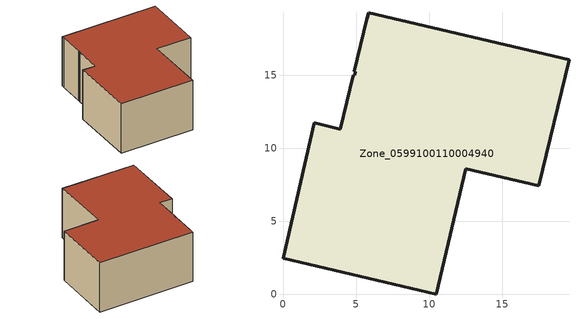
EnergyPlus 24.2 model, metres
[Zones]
Zone_0599100110004940
 floor ground (C_G): 5.72,18.84 5.86,19.28 19.58,16.04 17.52,7.43 12.52,8.6 10.5,0 0,2.48 2.15,11.74 3.94,11.31 4.81,15.01 4.9,14.99 4.95,15.24 4.88,15.28 z0
 wall outside (C_F): 2.15,11.74 0,2.48 10.5,0 12.52,8.6 17.52,7.43 19.58,16.04 5.86,19.28 5.72,18.84 4.88,15.28 4.95,15.24 4.9,14.99 4.81,15.01 3.94,11.31 2.15,11.74 z0:7.57
 roof outside (C_R): 5.86,19.28 5.72,18.84 4.88,15.28 4.95,15.24 4.9,14.99 4.81,15.01 3.94,11.31 2.15,11.74 0,2.48 10.5,0 12.52,8.6 17.52,7.43 19.58,16.04 z7.57
[BUILDING]
Pand.0599100110004940: North Axis=0; Terrain=City; Loads Convergence Tolerance Value=0.04; Temperature Convergence Tolerance Value=0.4; Solar Distribution=FullExterior; Maximum Number of Warmup Days=25; Minimum Number of Warmup Days=1
[Site:Location]
Rotterdam.The.Hague.AP_ZH_NLD Design_Conditions: Latitude=51.96; Longitude=4.45; Time Zone=1; Elevation=-4.5
[SITE:GROUNDTEMPERATURE:BUILDINGSURFACE]
18, 18, 18, 18, 18, 18, 18, 18, 18, 18, 18, 18
[MATERIAL] Thermal Absorptance=0.9; Solar Absorptance=0.7; Visible Absorptance=0.7
Name | Roughness | Thickness | Conductivity | Density | Specific Heat
G.D.2015-2018 | MediumSmooth | 0.15 | 0.0428571 | 540 | 1210
F.D.2015-2018 | Rough | 0.3 | 0.0666667 | 1920 | 840
R.D.2015-2018 | MediumRough | 0.2 | 0.0333333 | 1500 | 1000
[CONSTRUCTION]
C_G: G.D.2015-2018
C_F: F.D.2015-2018
C_R: R.D.2015-2018
[ZONE]
Zone_0599100110004940: Type=1; Multiplier=1; Ceiling Height=Autocalculate; Volume=Autocalculate; Floor Area=autocalculate; Part of Total Floor Area=Yes
[ZONEINFILTRATION:DESIGNFLOWRATE]
Infil_Zone_0599100110004940: Zone or ZoneList or Space or SpaceList=Zone_0599100110004940; Schedule=AlwaysOn; Design Flow Rate Calculation Method=Flow/Area; Flow Rate per Floor Area=0.0021; Constant Term Coefficient=1; Temperature Term Coefficient=0; Velocity Term Coefficient=0; Velocity Squared Term Coefficient=0
[HVACTEMPLATE:ZONE:IDEALLOADSAIRSYSTEM]
Zone_0599100110004940: Maximum Heating Supply Air Temperature=50; Minimum Cooling Supply Air Temperature=13; Maximum Heating Supply Air Humidity Ratio=0.0156; Minimum Cooling Supply Air Humidity Ratio=0.0077; Heating Limit=NoLimit; Cooling Limit=NoLimit; Dehumidification Control Type=ConstantSensibleHeatRatio; Cooling Sensible Heat Ratio=0.7; Dehumidification Setpoint=60; Humidification Control Type=None; Humidification Setpoint=30; Outdoor Air Method=None; Outdoor Air Flow Rate per Person=0.00944; Outdoor Air Flow Rate per Zone Floor Area=0; Outdoor Air Flow Rate per Zone=0; Demand Controlled Ventilation Type=None; Outdoor Air Economizer Type=NoEconomizer; Heat Recovery Type=None; Sensible Heat Recovery Effectiveness=0.7; Latent Heat Recovery Effectiveness=0.65
[ZONECONTROL:THERMOSTAT]
ThermostatControl_Zone_0599100110004940: Zone or ZoneList=Zone_0599100110004940; Control Type Schedule=DualSetpointControlType; Control 1=Thermostat_Zone_0599100110004940; Temperature Difference Between Cutout And Setpoint=0
[THERMOSTATSETPOINT:DUALSETPOINT]
Thermostat_Zone_0599100110004940: Heating Setpoint Temperature Schedule=HeatingSetpoint_Zone_0599100110004940; Cooling Setpoint Temperature Schedule=CoolingSetpoint_Zone_0599100110004940
[SCHEDULE:COMPACT]
HeatingSetpoint_Zone_0599100110004940: Through: 12/31, For: AllDays, Until: 24:00, 21
CoolingSetpoint_Zone_0599100110004940: Through: 12/31, For: AllDays, Until: 24:00, 24
DualSetpointControlType: Through: 12/31, For: AllDays, Until: 24:00, 4
AlwaysOn: Through: 12/31, For: AllDays, Until: 24:00, 1
